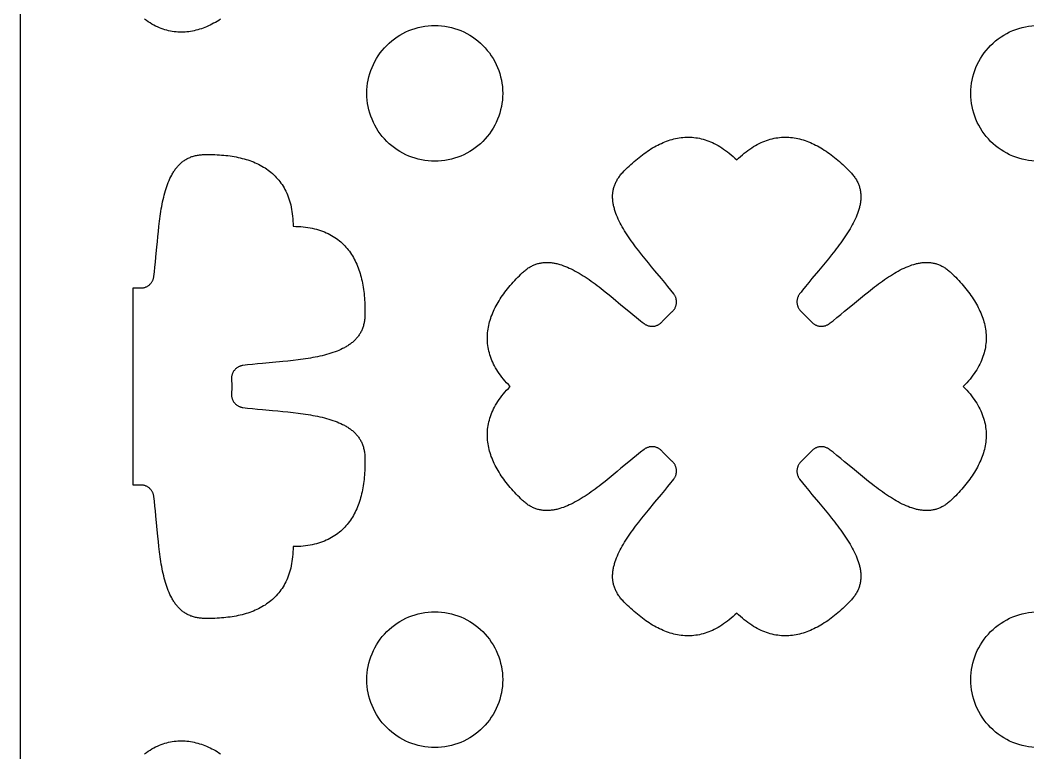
# Model space of a CAD drawing. Extents: x -1268 to 1319, y -900 to 956.
# Drawn here: x -629.1 to -183.9, y 104.9 to 428.7 of the extents above; entities that cross this region are included whole.
import ezdxf

# ---------------------------------------------------------------- set-up
doc = ezdxf.new("R2010")
doc.units = 0
doc.layers.add('LAYER_1', color=7, linetype='CONTINUOUS')

msp = doc.modelspace()

# ---------------------------------------------------------------- linework, layer by layer
at = {"layer": 'LAYER_1'}
for points in [[(-629.08, -900), (270.92, -900), (270.92, 900), (-629.08, 900)], [(-312.48, 366.91), (-311.65, 367.71), (-310.83, 368.47), (-310, 369.19), (-309.18, 369.89), (-308.35, 370.54), (-307.52, 371.16), (-306.7, 371.75), (-305.87, 372.31), (-305.05, 372.83), (-304.22, 373.32), (-303.4, 373.77), (-302.57, 374.2), (-301.75, 374.59), (-300.92, 374.95), (-300.1, 375.29), (-299.28, 375.59), (-298.46, 375.86), (-297.64, 376.1), (-296.82, 376.31), (-296, 376.49), (-295.18, 376.64), (-294.36, 376.77), (-293.55, 376.87), (-292.74, 376.94), (-291.92, 376.98), (-291.11, 376.99), (-290.3, 376.98), (-289.49, 376.95), (-288.69, 376.88), (-287.88, 376.8), (-287.08, 376.68), (-286.28, 376.55), (-285.48, 376.38), (-284.69, 376.2), (-283.89, 375.99), (-283.1, 375.76), (-282.31, 375.5), (-281.52, 375.23), (-280.74, 374.93), (-279.95, 374.61), (-279.17, 374.27), (-278.4, 373.9), (-277.62, 373.52), (-276.85, 373.12), (-276.08, 372.69), (-275.31, 372.25), (-274.55, 371.79), (-273.79, 371.31), (-273.03, 370.81), (-272.28, 370.29), (-271.53, 369.76), (-270.78, 369.21), (-270.04, 368.64), (-269.3, 368.06), (-268.56, 367.46), (-267.83, 366.84), (-267.1, 366.21), (-266.38, 365.56), (-265.65, 364.9), (-264.94, 364.23), (-264.22, 363.54), (-263.51, 362.83), (-262.81, 362.12), (-262.11, 361.39), (-261.78, 361.04), (-261.47, 360.68), (-261.17, 360.33), (-260.88, 359.97), (-260.6, 359.6), (-260.34, 359.24), (-260.1, 358.88), (-259.86, 358.51), (-259.64, 358.14), (-259.43, 357.77), (-259.23, 357.4), (-259.04, 357.02), (-258.87, 356.64), (-258.71, 356.26), (-258.56, 355.88), (-258.42, 355.5), (-258.3, 355.12), (-258.18, 354.73), (-258.08, 354.34), (-257.99, 353.95), (-257.91, 353.56), (-257.84, 353.17), (-257.78, 352.78), (-257.73, 352.38), (-257.69, 351.98), (-257.66, 351.59), (-257.64, 351.19), (-257.64, 350.78), (-257.64, 350.38), (-257.65, 349.98), (-257.67, 349.57), (-257.71, 349.16), (-257.75, 348.75), (-257.8, 348.34), (-257.86, 347.93), (-257.92, 347.52), (-258, 347.11), (-258.09, 346.69), (-258.18, 346.28), (-258.29, 345.86), (-258.4, 345.44), (-258.52, 345.02), (-258.78, 344.18), (-259.08, 343.33), (-259.4, 342.48), (-259.75, 341.63), (-260.14, 340.77), (-260.55, 339.91), (-260.98, 339.05), (-261.44, 338.18), (-261.92, 337.31), (-262.43, 336.44), (-262.96, 335.57), (-263.5, 334.69), (-264.07, 333.81), (-264.65, 332.93), (-265.26, 332.05), (-265.87, 331.17), (-266.51, 330.29), (-267.16, 329.4), (-267.82, 328.52), (-268.49, 327.64), (-269.17, 326.75), (-270.56, 324.98), (-271.98, 323.22), (-273.43, 321.46), (-276.34, 317.95), (-279.24, 314.48), (-280.66, 312.76), (-282.04, 311.05), (-283.39, 309.36), (-284.05, 308.52), (-284.69, 307.69), (-284.86, 307.46), (-285.01, 307.22), (-285.16, 306.97), (-285.29, 306.73), (-285.4, 306.47), (-285.51, 306.22), (-285.6, 305.96), (-285.67, 305.69), (-285.74, 305.43), (-285.79, 305.16), (-285.83, 304.89), (-285.86, 304.62), (-285.87, 304.35), (-285.87, 304.08), (-285.86, 303.81), (-285.84, 303.54), (-285.8, 303.28), (-285.75, 303.01), (-285.69, 302.75), (-285.62, 302.49), (-285.53, 302.23), (-285.44, 301.98), (-285.33, 301.73), (-285.21, 301.48), (-285.07, 301.25), (-284.93, 301.01), (-284.77, 300.78), (-284.6, 300.56), (-284.42, 300.35), (-284.23, 300.14), (-284.03, 299.94), (-283.81, 299.75), (-279.53, 295.47), (-279.34, 295.25), (-279.14, 295.05), (-278.93, 294.85), (-278.72, 294.67), (-278.49, 294.5), (-278.27, 294.35), (-278.03, 294.2), (-277.79, 294.07), (-277.55, 293.95), (-277.3, 293.84), (-277.04, 293.74), (-276.79, 293.66), (-276.53, 293.58), (-276.26, 293.52), (-276, 293.48), (-275.73, 293.44), (-275.46, 293.42), (-275.19, 293.41), (-274.92, 293.41), (-274.65, 293.42), (-274.38, 293.45), (-274.12, 293.49), (-273.85, 293.54), (-273.58, 293.6), (-273.32, 293.68), (-273.06, 293.77), (-272.8, 293.87), (-272.55, 293.99), (-272.3, 294.12), (-272.06, 294.26), (-271.82, 294.42), (-271.59, 294.59), (-269.91, 295.89), (-268.22, 297.23), (-266.52, 298.62), (-264.8, 300.04), (-261.33, 302.93), (-259.58, 304.39), (-257.82, 305.85), (-256.06, 307.29), (-254.29, 308.71), (-252.52, 310.11), (-251.64, 310.79), (-250.76, 311.46), (-249.87, 312.12), (-248.99, 312.77), (-248.11, 313.4), (-247.22, 314.02), (-246.34, 314.62), (-245.46, 315.21), (-244.59, 315.77), (-243.71, 316.32), (-242.84, 316.85), (-241.97, 317.35), (-241.1, 317.84), (-240.23, 318.3), (-239.37, 318.73), (-238.51, 319.14), (-237.65, 319.52), (-236.79, 319.88), (-235.94, 320.2), (-235.1, 320.5), (-234.26, 320.76), (-233.84, 320.88), (-233.42, 320.99), (-233, 321.09), (-232.58, 321.19), (-232.17, 321.28), (-231.76, 321.35), (-231.34, 321.42), (-230.93, 321.48), (-230.52, 321.53), (-230.11, 321.57), (-229.71, 321.6), (-229.3, 321.63), (-228.9, 321.64), (-228.49, 321.64), (-228.09, 321.63), (-227.69, 321.61), (-227.29, 321.59), (-226.9, 321.55), (-226.5, 321.5), (-226.11, 321.44), (-225.71, 321.37), (-225.32, 321.29), (-224.93, 321.2), (-224.55, 321.09), (-224.16, 320.98), (-223.78, 320.85), (-223.39, 320.72), (-223.01, 320.57), (-222.63, 320.41), (-222.26, 320.23), (-221.88, 320.05), (-221.51, 319.85), (-221.14, 319.64), (-220.77, 319.42), (-220.4, 319.18), (-220.04, 318.93), (-219.67, 318.67), (-219.31, 318.4), (-218.95, 318.11), (-218.59, 317.81), (-218.24, 317.5), (-217.89, 317.17), (-217.16, 316.47), (-216.44, 315.76), (-215.74, 315.05), (-215.05, 314.34), (-214.38, 313.62), (-213.72, 312.9), (-213.07, 312.18), (-212.44, 311.45), (-211.82, 310.71), (-211.22, 309.98), (-210.64, 309.24), (-210.07, 308.49), (-209.52, 307.75), (-208.98, 307), (-208.47, 306.24), (-207.97, 305.49), (-207.49, 304.73), (-207.03, 303.96), (-206.58, 303.2), (-206.16, 302.43), (-205.76, 301.65), (-205.37, 300.88), (-205.01, 300.1), (-204.67, 299.32), (-204.35, 298.54), (-204.05, 297.75), (-203.77, 296.97), (-203.52, 296.18), (-203.29, 295.38), (-203.08, 294.59), (-202.89, 293.79), (-202.73, 293), (-202.59, 292.19), (-202.48, 291.39), (-202.39, 290.59), (-202.33, 289.78), (-202.29, 288.97), (-202.28, 288.16), (-202.3, 287.35), (-202.34, 286.54), (-202.41, 285.73), (-202.51, 284.91), (-202.63, 284.1), (-202.79, 283.28), (-202.97, 282.46), (-203.18, 281.64), (-203.42, 280.82), (-203.69, 280), (-203.99, 279.18), (-204.32, 278.35), (-204.68, 277.53), (-205.08, 276.71), (-205.5, 275.88), (-205.96, 275.06), (-206.45, 274.23), (-206.97, 273.41), (-207.52, 272.58), (-208.11, 271.75), (-208.74, 270.93), (-209.39, 270.1), (-210.08, 269.28), (-210.81, 268.45), (-211.57, 267.62), (-212.37, 266.8), (-211.57, 265.97), (-210.81, 265.15), (-210.08, 264.32), (-209.39, 263.49), (-208.74, 262.67), (-208.11, 261.84), (-207.52, 261.02), (-206.97, 260.19), (-206.45, 259.36), (-205.96, 258.54), (-205.5, 257.71), (-205.08, 256.89), (-204.68, 256.07), (-204.32, 255.24), (-203.99, 254.42), (-203.69, 253.6), (-203.42, 252.78), (-203.18, 251.95), (-202.97, 251.14), (-202.79, 250.32), (-202.63, 249.5), (-202.51, 248.68), (-202.41, 247.87), (-202.34, 247.05), (-202.3, 246.24), (-202.28, 245.43), (-202.29, 244.62), (-202.33, 243.81), (-202.39, 243.01), (-202.48, 242.2), (-202.59, 241.4), (-202.73, 240.6), (-202.89, 239.8), (-203.08, 239.01), (-203.29, 238.21), (-203.52, 237.42), (-203.77, 236.63), (-204.05, 235.84), (-204.35, 235.06), (-204.67, 234.27), (-205.01, 233.49), (-205.37, 232.72), (-205.76, 231.94), (-206.16, 231.17), (-206.58, 230.4), (-207.03, 229.63), (-207.49, 228.87), (-207.97, 228.11), (-208.47, 227.35), (-208.98, 226.6), (-209.52, 225.85), (-210.07, 225.1), (-210.64, 224.36), (-211.22, 223.62), (-211.82, 222.88), (-212.44, 222.15), (-213.07, 221.42), (-213.72, 220.7), (-214.38, 219.97), (-215.05, 219.26), (-215.74, 218.54), (-216.44, 217.83), (-217.16, 217.13), (-217.89, 216.43), (-218.24, 216.1), (-218.59, 215.79), (-218.95, 215.49), (-219.31, 215.2), (-219.67, 214.92), (-220.04, 214.66), (-220.4, 214.41), (-220.77, 214.18), (-221.14, 213.96), (-221.51, 213.75), (-221.88, 213.55), (-222.26, 213.36), (-222.63, 213.19), (-223.01, 213.03), (-223.39, 212.88), (-223.78, 212.74), (-224.16, 212.62), (-224.55, 212.5), (-224.93, 212.4), (-225.32, 212.31), (-225.71, 212.23), (-226.11, 212.16), (-226.5, 212.1), (-226.9, 212.05), (-227.29, 212.01), (-227.69, 211.98), (-228.09, 211.96), (-228.49, 211.96), (-228.9, 211.96), (-229.3, 211.97), (-229.71, 211.99), (-230.11, 212.02), (-230.52, 212.07), (-230.93, 212.12), (-231.34, 212.18), (-231.76, 212.24), (-232.17, 212.32), (-232.58, 212.41), (-233, 212.5), (-233.42, 212.6), (-233.84, 212.72), (-234.26, 212.84), (-235.1, 213.1), (-235.94, 213.39), (-236.79, 213.72), (-237.65, 214.07), (-238.51, 214.46), (-239.37, 214.86), (-240.23, 215.3), (-241.1, 215.76), (-241.97, 216.24), (-242.84, 216.75), (-243.71, 217.27), (-244.59, 217.82), (-245.46, 218.39), (-246.34, 218.97), (-247.22, 219.58), (-248.11, 220.19), (-248.99, 220.83), (-249.87, 221.47), (-250.76, 222.13), (-251.64, 222.81), (-252.52, 223.49), (-254.29, 224.88), (-256.06, 226.3), (-257.82, 227.75), (-261.33, 230.66), (-264.8, 233.56), (-266.52, 234.97), (-268.22, 236.36), (-269.91, 237.71), (-270.75, 238.37), (-271.59, 239.01), (-271.82, 239.18), (-272.06, 239.33), (-272.3, 239.48), (-272.55, 239.61), (-272.8, 239.72), (-273.06, 239.82), (-273.32, 239.91), (-273.58, 239.99), (-273.85, 240.06), (-274.12, 240.11), (-274.38, 240.15), (-274.65, 240.17), (-274.92, 240.19), (-275.19, 240.19), (-275.46, 240.18), (-275.73, 240.16), (-276, 240.12), (-276.26, 240.07), (-276.53, 240.01), (-276.79, 239.94), (-277.04, 239.85), (-277.3, 239.76), (-277.55, 239.65), (-277.79, 239.53), (-278.03, 239.39), (-278.27, 239.25), (-278.49, 239.09), (-278.72, 238.92), (-278.93, 238.74), (-279.14, 238.55), (-279.34, 238.35), (-279.53, 238.13), (-283.81, 233.85), (-284.03, 233.66), (-284.23, 233.46), (-284.42, 233.25), (-284.6, 233.03), (-284.77, 232.81), (-284.93, 232.58), (-285.07, 232.35), (-285.21, 232.11), (-285.33, 231.87), (-285.44, 231.62), (-285.53, 231.36), (-285.62, 231.11), (-285.69, 230.85), (-285.75, 230.58), (-285.8, 230.32), (-285.84, 230.05), (-285.86, 229.78), (-285.87, 229.51), (-285.87, 229.24), (-285.86, 228.97), (-285.83, 228.7), (-285.79, 228.44), (-285.74, 228.17), (-285.67, 227.9), (-285.6, 227.64), (-285.51, 227.38), (-285.4, 227.12), (-285.29, 226.87), (-285.16, 226.62), (-285.01, 226.38), (-284.86, 226.14), (-284.69, 225.91), (-283.39, 224.23), (-282.04, 222.54), (-280.66, 220.84), (-279.24, 219.12), (-276.34, 215.65), (-274.88, 213.9), (-273.43, 212.14), (-271.98, 210.38), (-270.56, 208.61), (-269.17, 206.84), (-268.49, 205.96), (-267.82, 205.08), (-267.16, 204.19), (-266.51, 203.31), (-265.87, 202.43), (-265.26, 201.54), (-264.65, 200.66), (-264.07, 199.78), (-263.5, 198.91), (-262.96, 198.03), (-262.43, 197.16), (-261.92, 196.29), (-261.44, 195.42), (-260.98, 194.55), (-260.55, 193.69), (-260.14, 192.83), (-259.75, 191.97), (-259.4, 191.11), (-259.08, 190.26), (-258.78, 189.42), (-258.52, 188.58), (-258.4, 188.16), (-258.29, 187.74), (-258.18, 187.32), (-258.09, 186.9), (-258, 186.49), (-257.92, 186.08), (-257.86, 185.66), (-257.8, 185.25), (-257.75, 184.84), (-257.71, 184.43), (-257.67, 184.03), (-257.65, 183.62), (-257.64, 183.22), (-257.64, 182.81), (-257.64, 182.41), (-257.66, 182.01), (-257.69, 181.61), (-257.73, 181.21), (-257.78, 180.82), (-257.84, 180.42), (-257.91, 180.03), (-257.99, 179.64), (-258.08, 179.25), (-258.18, 178.86), (-258.3, 178.48), (-258.42, 178.09), (-258.56, 177.71), (-258.71, 177.33), (-258.87, 176.95), (-259.04, 176.58), (-259.23, 176.2), (-259.43, 175.83), (-259.64, 175.46), (-259.86, 175.09), (-260.1, 174.72), (-260.34, 174.35), (-260.6, 173.99), (-260.88, 173.63), (-261.17, 173.27), (-261.47, 172.91), (-261.78, 172.56), (-262.11, 172.21), (-262.81, 171.48), (-263.51, 170.76), (-264.22, 170.06), (-264.94, 169.37), (-265.65, 168.7), (-266.38, 168.03), (-267.1, 167.39), (-267.83, 166.76), (-268.56, 166.14), (-269.3, 165.54), (-270.04, 164.96), (-270.78, 164.39), (-271.53, 163.84), (-272.28, 163.3), (-273.03, 162.79), (-273.79, 162.29), (-274.55, 161.81), (-275.31, 161.35), (-276.08, 160.9), (-276.85, 160.48), (-277.62, 160.08), (-278.4, 159.69), (-279.17, 159.33), (-279.95, 158.99), (-280.74, 158.67), (-281.52, 158.37), (-282.31, 158.09), (-283.1, 157.84), (-283.89, 157.61), (-284.69, 157.4), (-285.48, 157.21), (-286.28, 157.05), (-287.08, 156.91), (-287.88, 156.8), (-288.69, 156.71), (-289.49, 156.65), (-290.3, 156.61), (-291.11, 156.6), (-291.92, 156.62), (-292.74, 156.66), (-293.55, 156.73), (-294.36, 156.83), (-295.18, 156.95), (-296, 157.11), (-296.82, 157.29), (-297.64, 157.5), (-298.46, 157.74), (-299.28, 158.01), (-300.1, 158.31), (-300.92, 158.64), (-301.75, 159), (-302.57, 159.4), (-303.4, 159.82), (-304.22, 160.28), (-305.05, 160.77), (-305.87, 161.29), (-306.7, 161.84), (-307.52, 162.43), (-308.35, 163.05), (-309.18, 163.71), (-310, 164.4), (-310.83, 165.13), (-311.65, 165.89), (-312.48, 166.69), (-313.3, 165.89), (-314.13, 165.13), (-314.96, 164.4), (-315.78, 163.71), (-316.61, 163.05), (-317.43, 162.43), (-318.26, 161.84), (-319.09, 161.29), (-319.91, 160.77), (-320.74, 160.28), (-321.56, 159.82), (-322.39, 159.4), (-323.21, 159), (-324.03, 158.64), (-324.86, 158.31), (-325.68, 158.01), (-326.5, 157.74), (-327.32, 157.5), (-328.14, 157.29), (-328.96, 157.11), (-329.78, 156.95), (-330.59, 156.83), (-331.41, 156.73), (-332.22, 156.66), (-333.03, 156.62), (-333.85, 156.6), (-334.65, 156.61), (-335.46, 156.65), (-336.27, 156.71), (-337.07, 156.8), (-337.88, 156.91), (-338.68, 157.05), (-339.47, 157.21), (-340.27, 157.4), (-341.07, 157.61), (-341.86, 157.84), (-342.65, 158.09), (-343.44, 158.37), (-344.22, 158.67), (-345, 158.99), (-345.78, 159.33), (-346.56, 159.69), (-347.34, 160.08), (-348.11, 160.48), (-348.88, 160.9), (-349.64, 161.35), (-350.41, 161.81), (-351.17, 162.29), (-351.92, 162.79), (-352.68, 163.3), (-353.43, 163.84), (-354.17, 164.39), (-354.92, 164.96), (-355.66, 165.54), (-356.39, 166.14), (-357.13, 166.76), (-357.86, 167.39), (-358.58, 168.03), (-359.3, 168.7), (-360.02, 169.37), (-360.73, 170.06), (-361.44, 170.76), (-362.15, 171.48), (-362.85, 172.21), (-363.18, 172.56), (-363.49, 172.91), (-363.79, 173.27), (-364.08, 173.63), (-364.35, 173.99), (-364.61, 174.35), (-364.86, 174.72), (-365.1, 175.09), (-365.32, 175.46), (-365.53, 175.83), (-365.73, 176.2), (-365.91, 176.58), (-366.09, 176.95), (-366.25, 177.33), (-366.4, 177.71), (-366.53, 178.09), (-366.66, 178.48), (-366.78, 178.86), (-366.88, 179.25), (-366.97, 179.64), (-367.05, 180.03), (-367.12, 180.42), (-367.18, 180.82), (-367.23, 181.21), (-367.27, 181.61), (-367.3, 182.01), (-367.31, 182.41), (-367.32, 182.81), (-367.32, 183.22), (-367.31, 183.62), (-367.28, 184.03), (-367.25, 184.43), (-367.21, 184.84), (-367.16, 185.25), (-367.1, 185.66), (-367.03, 186.08), (-366.96, 186.49), (-366.87, 186.9), (-366.78, 187.32), (-366.67, 187.74), (-366.56, 188.16), (-366.44, 188.58), (-366.18, 189.42), (-365.88, 190.26), (-365.56, 191.11), (-365.2, 191.97), (-364.82, 192.83), (-364.41, 193.69), (-363.98, 194.55), (-363.52, 195.42), (-363.04, 196.29), (-362.53, 197.16), (-362, 198.03), (-361.46, 198.91), (-360.89, 199.78), (-360.3, 200.66), (-359.7, 201.54), (-359.08, 202.43), (-358.45, 203.31), (-357.8, 204.19), (-357.14, 205.08), (-356.47, 205.96), (-355.79, 206.84), (-354.4, 208.61), (-352.97, 210.38), (-351.53, 212.14), (-348.62, 215.65), (-345.72, 219.12), (-344.3, 220.84), (-342.91, 222.54), (-341.57, 224.23), (-340.91, 225.07), (-340.27, 225.91), (-340.1, 226.14), (-339.94, 226.38), (-339.8, 226.62), (-339.67, 226.87), (-339.56, 227.12), (-339.45, 227.38), (-339.36, 227.64), (-339.28, 227.9), (-339.22, 228.17), (-339.17, 228.44), (-339.13, 228.7), (-339.1, 228.97), (-339.09, 229.24), (-339.09, 229.51), (-339.1, 229.78), (-339.12, 230.05), (-339.16, 230.32), (-339.2, 230.58), (-339.27, 230.85), (-339.34, 231.11), (-339.42, 231.36), (-339.52, 231.62), (-339.63, 231.87), (-339.75, 232.11), (-339.88, 232.35), (-340.03, 232.58), (-340.19, 232.81), (-340.35, 233.03), (-340.53, 233.25), (-340.73, 233.46), (-340.93, 233.66), (-341.15, 233.85), (-345.43, 238.13), (-345.62, 238.35), (-345.82, 238.55), (-346.03, 238.74), (-346.24, 238.92), (-346.46, 239.09), (-346.69, 239.25), (-346.93, 239.39), (-347.17, 239.53), (-347.41, 239.65), (-347.66, 239.76), (-347.91, 239.85), (-348.17, 239.94), (-348.43, 240.01), (-348.69, 240.07), (-348.96, 240.12), (-349.23, 240.16), (-349.49, 240.18), (-349.76, 240.19), (-350.03, 240.19), (-350.3, 240.17), (-350.57, 240.15), (-350.84, 240.11), (-351.11, 240.06), (-351.37, 239.99), (-351.64, 239.91), (-351.9, 239.82), (-352.15, 239.72), (-352.41, 239.61), (-352.65, 239.48), (-352.9, 239.33), (-353.14, 239.18), (-353.37, 239.01), (-355.04, 237.71), (-356.73, 236.36), (-358.44, 234.97), (-360.16, 233.56), (-363.63, 230.66), (-365.38, 229.2), (-367.14, 227.75), (-368.9, 226.3), (-370.66, 224.88), (-372.43, 223.49), (-373.32, 222.81), (-374.2, 222.13), (-375.09, 221.47), (-375.97, 220.83), (-376.85, 220.19), (-377.73, 219.58), (-378.61, 218.97), (-379.49, 218.39), (-380.37, 217.82), (-381.25, 217.27), (-382.12, 216.75), (-382.99, 216.24), (-383.86, 215.76), (-384.73, 215.3), (-385.59, 214.86), (-386.45, 214.46), (-387.31, 214.07), (-388.16, 213.72), (-389.01, 213.39), (-389.86, 213.1), (-390.7, 212.84), (-391.12, 212.72), (-391.54, 212.6), (-391.96, 212.5), (-392.37, 212.41), (-392.79, 212.32), (-393.2, 212.24), (-393.61, 212.18), (-394.03, 212.12), (-394.44, 212.07), (-394.84, 212.02), (-395.25, 211.99), (-395.66, 211.97), (-396.06, 211.96), (-396.46, 211.96), (-396.87, 211.96), (-397.27, 211.98), (-397.67, 212.01), (-398.06, 212.05), (-398.46, 212.1), (-398.85, 212.16), (-399.24, 212.23), (-399.64, 212.31), (-400.02, 212.4), (-400.41, 212.5), (-400.8, 212.62), (-401.18, 212.74), (-401.56, 212.88), (-401.95, 213.03), (-402.32, 213.19), (-402.7, 213.36), (-403.08, 213.55), (-403.45, 213.75), (-403.82, 213.96), (-404.19, 214.18), (-404.56, 214.41), (-404.92, 214.66), (-405.29, 214.92), (-405.65, 215.2), (-406.01, 215.49), (-406.36, 215.79), (-406.72, 216.1), (-407.07, 216.43), (-407.8, 217.13), (-408.51, 217.83), (-409.22, 218.54), (-409.91, 219.26), (-410.58, 219.97), (-411.24, 220.7), (-411.89, 221.42), (-412.52, 222.15), (-413.14, 222.88), (-413.74, 223.62), (-414.32, 224.36), (-414.89, 225.1), (-415.44, 225.85), (-415.97, 226.6), (-416.49, 227.35), (-416.99, 228.11), (-417.47, 228.87), (-417.93, 229.63), (-418.37, 230.4), (-418.8, 231.17), (-419.2, 231.94), (-419.58, 232.72), (-419.95, 233.49), (-420.29, 234.27), (-420.61, 235.06), (-420.91, 235.84), (-421.18, 236.63), (-421.44, 237.42), (-421.67, 238.21), (-421.88, 239.01), (-422.07, 239.8), (-422.23, 240.6), (-422.36, 241.4), (-422.48, 242.2), (-422.56, 243.01), (-422.63, 243.81), (-422.66, 244.62), (-422.67, 245.43), (-422.66, 246.24), (-422.62, 247.05), (-422.55, 247.87), (-422.45, 248.68), (-422.32, 249.5), (-422.17, 250.32), (-421.99, 251.14), (-421.78, 251.95), (-421.54, 252.78), (-421.27, 253.6), (-420.97, 254.42), (-420.64, 255.24), (-420.27, 256.07), (-419.88, 256.89), (-419.46, 257.71), (-419, 258.54), (-418.51, 259.36), (-417.99, 260.19), (-417.43, 261.02), (-416.84, 261.84), (-416.22, 262.67), (-415.57, 263.49), (-414.88, 264.32), (-414.15, 265.15), (-413.39, 265.97), (-412.59, 266.8), (-413.39, 267.62), (-414.15, 268.45), (-414.88, 269.28), (-415.57, 270.1), (-416.22, 270.93), (-416.84, 271.75), (-417.43, 272.58), (-417.99, 273.41), (-418.51, 274.23), (-419, 275.06), (-419.46, 275.88), (-419.88, 276.71), (-420.27, 277.53), (-420.64, 278.35), (-420.97, 279.18), (-421.27, 280), (-421.54, 280.82), (-421.78, 281.64), (-421.99, 282.46), (-422.17, 283.28), (-422.32, 284.1), (-422.45, 284.91), (-422.55, 285.73), (-422.62, 286.54), (-422.66, 287.35), (-422.67, 288.16), (-422.66, 288.97), (-422.63, 289.78), (-422.56, 290.59), (-422.48, 291.39), (-422.36, 292.19), (-422.23, 293), (-422.07, 293.79), (-421.88, 294.59), (-421.67, 295.38), (-421.44, 296.18), (-421.18, 296.97), (-420.91, 297.75), (-420.61, 298.54), (-420.29, 299.32), (-419.95, 300.1), (-419.58, 300.88), (-419.2, 301.65), (-418.8, 302.43), (-418.37, 303.2), (-417.93, 303.96), (-417.47, 304.73), (-416.99, 305.49), (-416.49, 306.24), (-415.97, 307), (-415.44, 307.75), (-414.89, 308.49), (-414.32, 309.24), (-413.74, 309.98), (-413.14, 310.71), (-412.52, 311.45), (-411.89, 312.18), (-411.24, 312.9), (-410.58, 313.62), (-409.91, 314.34), (-409.22, 315.05), (-408.51, 315.76), (-407.8, 316.47), (-407.07, 317.17), (-406.72, 317.5), (-406.36, 317.81), (-406.01, 318.11), (-405.65, 318.4), (-405.29, 318.67), (-404.92, 318.93), (-404.56, 319.18), (-404.19, 319.42), (-403.82, 319.64), (-403.45, 319.85), (-403.08, 320.05), (-402.7, 320.23), (-402.32, 320.41), (-401.95, 320.57), (-401.56, 320.72), (-401.18, 320.85), (-400.8, 320.98), (-400.41, 321.09), (-400.02, 321.2), (-399.64, 321.29), (-399.24, 321.37), (-398.85, 321.44), (-398.46, 321.5), (-398.06, 321.55), (-397.67, 321.59), (-397.27, 321.61), (-396.87, 321.63), (-396.46, 321.64), (-396.06, 321.64), (-395.66, 321.63), (-395.25, 321.6), (-394.84, 321.57), (-394.44, 321.53), (-394.03, 321.48), (-393.61, 321.42), (-393.2, 321.35), (-392.79, 321.28), (-392.37, 321.19), (-391.96, 321.09), (-391.54, 320.99), (-391.12, 320.88), (-390.7, 320.76), (-389.86, 320.5), (-389.01, 320.2), (-388.16, 319.88), (-387.31, 319.52), (-386.45, 319.14), (-385.59, 318.73), (-384.73, 318.3), (-383.86, 317.84), (-382.99, 317.35), (-382.12, 316.85), (-381.25, 316.32), (-380.37, 315.77), (-379.49, 315.21), (-378.61, 314.62), (-377.73, 314.02), (-376.85, 313.4), (-375.97, 312.77), (-375.09, 312.12), (-374.2, 311.46), (-373.32, 310.79), (-372.43, 310.11), (-370.66, 308.71), (-368.9, 307.29), (-367.14, 305.85), (-363.63, 302.93), (-360.16, 300.04), (-358.44, 298.62), (-356.73, 297.23), (-355.04, 295.89), (-354.21, 295.23), (-353.37, 294.59), (-353.14, 294.42), (-352.9, 294.26), (-352.65, 294.12), (-352.41, 293.99), (-352.15, 293.87), (-351.9, 293.77), (-351.64, 293.68), (-351.37, 293.6), (-351.11, 293.54), (-350.84, 293.49), (-350.57, 293.45), (-350.3, 293.42), (-350.03, 293.41), (-349.76, 293.41), (-349.49, 293.42), (-349.23, 293.44), (-348.96, 293.48), (-348.69, 293.52), (-348.43, 293.58), (-348.17, 293.66), (-347.91, 293.74), (-347.66, 293.84), (-347.41, 293.95), (-347.17, 294.07), (-346.93, 294.2), (-346.69, 294.35), (-346.46, 294.5), (-346.24, 294.67), (-346.03, 294.85), (-345.82, 295.05), (-345.62, 295.25), (-345.43, 295.47), (-345.27, 295.66), (-344.02, 297.02), (-342.7, 298.33), (-341.34, 299.59), (-341.15, 299.75), (-340.93, 299.94), (-340.73, 300.14), (-340.53, 300.35), (-340.35, 300.56), (-340.19, 300.78), (-340.03, 301.01), (-339.88, 301.25), (-339.75, 301.48), (-339.63, 301.73), (-339.52, 301.98), (-339.42, 302.23), (-339.34, 302.49), (-339.27, 302.75), (-339.2, 303.01), (-339.16, 303.28), (-339.12, 303.54), (-339.1, 303.81), (-339.09, 304.08), (-339.09, 304.35), (-339.1, 304.62), (-339.13, 304.89), (-339.17, 305.16), (-339.22, 305.43), (-339.28, 305.69), (-339.36, 305.96), (-339.45, 306.22), (-339.56, 306.47), (-339.67, 306.73), (-339.8, 306.97), (-339.94, 307.22), (-340.1, 307.46), (-340.27, 307.69), (-341.57, 309.36), (-342.91, 311.05), (-344.3, 312.76), (-345.72, 314.48), (-348.62, 317.95), (-350.07, 319.7), (-351.53, 321.46), (-352.97, 323.22), (-354.4, 324.98), (-355.79, 326.75), (-356.47, 327.64), (-357.14, 328.52), (-357.8, 329.4), (-358.45, 330.29), (-359.08, 331.17), (-359.7, 332.05), (-360.3, 332.93), (-360.89, 333.81), (-361.46, 334.69), (-362, 335.57), (-362.53, 336.44), (-363.04, 337.31), (-363.52, 338.18), (-363.98, 339.05), (-364.41, 339.91), (-364.82, 340.77), (-365.2, 341.63), (-365.56, 342.48), (-365.88, 343.33), (-366.18, 344.18), (-366.44, 345.02), (-366.56, 345.44), (-366.67, 345.86), (-366.78, 346.28), (-366.87, 346.69), (-366.96, 347.11), (-367.03, 347.52), (-367.1, 347.93), (-367.16, 348.34), (-367.21, 348.75), (-367.25, 349.16), (-367.28, 349.57), (-367.31, 349.98), (-367.32, 350.38), (-367.32, 350.78), (-367.31, 351.19), (-367.3, 351.59), (-367.27, 351.98), (-367.23, 352.38), (-367.18, 352.78), (-367.12, 353.17), (-367.05, 353.56), (-366.97, 353.95), (-366.88, 354.34), (-366.78, 354.73), (-366.66, 355.12), (-366.53, 355.5), (-366.4, 355.88), (-366.25, 356.26), (-366.09, 356.64), (-365.91, 357.02), (-365.73, 357.4), (-365.53, 357.77), (-365.32, 358.14), (-365.1, 358.51), (-364.86, 358.88), (-364.61, 359.24), (-364.35, 359.6), (-364.08, 359.97), (-363.79, 360.33), (-363.49, 360.68), (-363.18, 361.04), (-362.85, 361.39), (-362.15, 362.12), (-361.44, 362.83), (-360.73, 363.54), (-360.02, 364.23), (-359.3, 364.9), (-358.58, 365.56), (-357.86, 366.21), (-357.13, 366.84), (-356.39, 367.46), (-355.66, 368.06), (-354.92, 368.64), (-354.17, 369.21), (-353.43, 369.76), (-352.68, 370.29), (-351.92, 370.81), (-351.17, 371.31), (-350.41, 371.79), (-349.64, 372.25), (-348.88, 372.69), (-348.11, 373.12), (-347.34, 373.52), (-346.56, 373.9), (-345.78, 374.27), (-345, 374.61), (-344.22, 374.93), (-343.44, 375.23), (-342.65, 375.5), (-341.86, 375.76), (-341.07, 375.99), (-340.27, 376.2), (-339.47, 376.38), (-338.68, 376.55), (-337.88, 376.68), (-337.07, 376.8), (-336.27, 376.88), (-335.46, 376.95), (-334.65, 376.98), (-333.85, 376.99), (-333.03, 376.98), (-332.22, 376.94), (-331.41, 376.87), (-330.59, 376.77), (-329.78, 376.64), (-328.96, 376.49), (-328.14, 376.31), (-327.32, 376.1), (-326.5, 375.86), (-325.68, 375.59), (-324.86, 375.29), (-324.03, 374.95), (-323.21, 374.59), (-322.39, 374.2), (-321.56, 373.77), (-320.74, 373.32), (-319.91, 372.83), (-319.09, 372.31), (-318.26, 371.75), (-317.43, 371.16), (-316.61, 370.54), (-315.78, 369.89), (-314.96, 369.19), (-314.13, 368.47), (-313.3, 367.71)], [(-548.01, 369.3), (-547, 369.32), (-545.99, 369.33), (-544.99, 369.32), (-544, 369.31), (-543.02, 369.28), (-542.04, 369.23), (-541.07, 369.18), (-540.11, 369.11), (-539.15, 369.03), (-538.21, 368.93), (-537.27, 368.82), (-536.34, 368.7), (-535.43, 368.56), (-534.52, 368.4), (-533.62, 368.24), (-532.73, 368.05), (-531.86, 367.86), (-530.99, 367.64), (-530.13, 367.41), (-529.29, 367.17), (-528.46, 366.91), (-527.64, 366.63), (-526.84, 366.34), (-526.04, 366.03), (-525.26, 365.7), (-524.5, 365.36), (-523.74, 365), (-523, 364.62), (-522.28, 364.22), (-521.57, 363.81), (-520.88, 363.38), (-520.2, 362.93), (-519.53, 362.46), (-518.89, 361.97), (-518.26, 361.46), (-517.64, 360.94), (-517.04, 360.39), (-516.47, 359.83), (-515.9, 359.24), (-515.36, 358.64), (-514.83, 358.01), (-514.32, 357.37), (-513.84, 356.7), (-513.37, 356.02), (-512.92, 355.31), (-512.49, 354.58), (-512.08, 353.83), (-511.69, 353.06), (-511.32, 352.26), (-510.97, 351.45), (-510.64, 350.61), (-510.34, 349.75), (-510.06, 348.87), (-509.8, 347.96), (-509.56, 347.03), (-509.34, 346.08), (-509.15, 345.1), (-508.98, 344.1), (-508.84, 343.08), (-508.72, 342.03), (-508.62, 340.95), (-508.55, 339.86), (-508.51, 338.74), (-508.49, 337.59), (-507.34, 337.57), (-506.22, 337.52), (-505.12, 337.45), (-504.05, 337.36), (-503, 337.24), (-501.97, 337.09), (-500.97, 336.92), (-500, 336.73), (-499.05, 336.52), (-498.12, 336.28), (-497.21, 336.02), (-496.33, 335.74), (-495.47, 335.43), (-494.63, 335.1), (-493.81, 334.76), (-493.02, 334.39), (-492.25, 334), (-491.5, 333.59), (-490.77, 333.16), (-490.06, 332.71), (-489.37, 332.24), (-488.71, 331.75), (-488.06, 331.24), (-487.44, 330.72), (-486.83, 330.17), (-486.25, 329.61), (-485.68, 329.03), (-485.14, 328.43), (-484.61, 327.82), (-484.11, 327.19), (-483.62, 326.54), (-483.15, 325.88), (-482.7, 325.2), (-482.27, 324.5), (-481.85, 323.8), (-481.46, 323.07), (-481.08, 322.33), (-480.72, 321.58), (-480.37, 320.81), (-480.05, 320.03), (-479.74, 319.24), (-479.44, 318.43), (-479.17, 317.61), (-478.91, 316.78), (-478.66, 315.94), (-478.43, 315.09), (-478.22, 314.22), (-478.02, 313.34), (-477.84, 312.45), (-477.67, 311.56), (-477.52, 310.65), (-477.38, 309.73), (-477.25, 308.8), (-477.14, 307.87), (-477.05, 306.92), (-476.97, 305.97), (-476.9, 305), (-476.84, 304.03), (-476.8, 303.06), (-476.77, 302.07), (-476.75, 301.08), (-476.75, 300.08), (-476.75, 299.08), (-476.77, 298.07), (-476.79, 297.59), (-476.82, 297.11), (-476.86, 296.65), (-476.91, 296.19), (-476.97, 295.74), (-477.04, 295.3), (-477.13, 294.87), (-477.22, 294.44), (-477.32, 294.02), (-477.44, 293.61), (-477.56, 293.21), (-477.7, 292.81), (-477.84, 292.42), (-477.99, 292.04), (-478.16, 291.67), (-478.33, 291.3), (-478.51, 290.94), (-478.71, 290.58), (-478.91, 290.24), (-479.12, 289.9), (-479.34, 289.56), (-479.56, 289.23), (-479.8, 288.91), (-480.05, 288.6), (-480.3, 288.29), (-480.56, 287.99), (-480.83, 287.7), (-481.11, 287.41), (-481.4, 287.12), (-481.69, 286.85), (-481.99, 286.57), (-482.31, 286.31), (-482.62, 286.05), (-482.95, 285.79), (-483.28, 285.55), (-483.62, 285.3), (-483.97, 285.06), (-484.32, 284.83), (-484.68, 284.6), (-485.05, 284.38), (-485.43, 284.17), (-485.81, 283.95), (-486.59, 283.54), (-487.4, 283.15), (-488.23, 282.78), (-489.08, 282.43), (-489.96, 282.09), (-490.86, 281.77), (-491.77, 281.47), (-492.71, 281.18), (-493.67, 280.91), (-494.64, 280.65), (-495.63, 280.41), (-496.64, 280.17), (-497.66, 279.95), (-498.7, 279.75), (-499.74, 279.55), (-500.8, 279.36), (-501.88, 279.19), (-502.96, 279.02), (-504.05, 278.86), (-505.15, 278.71), (-506.26, 278.57), (-508.49, 278.3), (-510.75, 278.06), (-513.01, 277.83), (-517.56, 277.41), (-522.06, 277.01), (-524.28, 276.79), (-526.46, 276.57), (-528.61, 276.33), (-529.67, 276.2), (-530.71, 276.06), (-531, 276.02), (-531.28, 275.96), (-531.55, 275.89), (-531.82, 275.8), (-532.08, 275.71), (-532.33, 275.6), (-532.58, 275.48), (-532.82, 275.35), (-533.05, 275.2), (-533.28, 275.05), (-533.5, 274.89), (-533.71, 274.72), (-533.91, 274.54), (-534.1, 274.35), (-534.28, 274.15), (-534.45, 273.94), (-534.62, 273.73), (-534.77, 273.51), (-534.91, 273.28), (-535.05, 273.04), (-535.17, 272.8), (-535.28, 272.55), (-535.38, 272.3), (-535.47, 272.04), (-535.54, 271.78), (-535.6, 271.51), (-535.65, 271.24), (-535.69, 270.96), (-535.72, 270.68), (-535.73, 270.4), (-535.72, 270.11), (-535.71, 269.83), (-535.68, 269.58), (-535.61, 267.73), (-535.61, 265.87), (-535.68, 264.02), (-535.71, 263.77), (-535.72, 263.48), (-535.73, 263.2), (-535.72, 262.91), (-535.69, 262.63), (-535.65, 262.36), (-535.6, 262.09), (-535.54, 261.82), (-535.47, 261.55), (-535.38, 261.3), (-535.28, 261.04), (-535.17, 260.8), (-535.05, 260.55), (-534.91, 260.32), (-534.77, 260.09), (-534.62, 259.87), (-534.45, 259.65), (-534.28, 259.45), (-534.1, 259.25), (-533.91, 259.06), (-533.71, 258.88), (-533.5, 258.71), (-533.28, 258.54), (-533.05, 258.39), (-532.82, 258.25), (-532.58, 258.12), (-532.33, 258), (-532.08, 257.89), (-531.82, 257.79), (-531.55, 257.71), (-531.28, 257.64), (-531, 257.58), (-530.71, 257.53), (-528.61, 257.27), (-526.46, 257.03), (-524.28, 256.8), (-522.06, 256.59), (-517.56, 256.18), (-515.29, 255.98), (-513.01, 255.76), (-510.75, 255.54), (-508.49, 255.29), (-506.26, 255.03), (-505.15, 254.89), (-504.05, 254.74), (-502.96, 254.58), (-501.88, 254.41), (-500.8, 254.23), (-499.74, 254.05), (-498.7, 253.85), (-497.66, 253.64), (-496.64, 253.42), (-495.63, 253.19), (-494.64, 252.95), (-493.67, 252.69), (-492.71, 252.41), (-491.77, 252.13), (-490.86, 251.82), (-489.96, 251.5), (-489.08, 251.17), (-488.23, 250.81), (-487.4, 250.44), (-486.59, 250.05), (-485.81, 249.64), (-485.43, 249.43), (-485.05, 249.21), (-484.68, 248.99), (-484.32, 248.76), (-483.97, 248.53), (-483.62, 248.29), (-483.28, 248.05), (-482.95, 247.8), (-482.62, 247.55), (-482.31, 247.29), (-481.99, 247.02), (-481.69, 246.75), (-481.4, 246.47), (-481.11, 246.19), (-480.83, 245.9), (-480.56, 245.61), (-480.3, 245.3), (-480.05, 245), (-479.8, 244.68), (-479.56, 244.36), (-479.34, 244.03), (-479.12, 243.7), (-478.91, 243.36), (-478.71, 243.01), (-478.51, 242.66), (-478.33, 242.3), (-478.16, 241.93), (-477.99, 241.56), (-477.84, 241.17), (-477.7, 240.79), (-477.56, 240.39), (-477.44, 239.99), (-477.32, 239.57), (-477.22, 239.16), (-477.13, 238.73), (-477.04, 238.3), (-476.97, 237.85), (-476.91, 237.41), (-476.86, 236.95), (-476.82, 236.48), (-476.79, 236.01), (-476.77, 235.53), (-476.75, 234.52), (-476.75, 233.51), (-476.75, 232.52), (-476.77, 231.52), (-476.8, 230.54), (-476.84, 229.56), (-476.9, 228.59), (-476.97, 227.63), (-477.05, 226.68), (-477.14, 225.73), (-477.25, 224.79), (-477.38, 223.87), (-477.52, 222.95), (-477.67, 222.04), (-477.84, 221.14), (-478.02, 220.25), (-478.22, 219.38), (-478.43, 218.51), (-478.66, 217.66), (-478.91, 216.81), (-479.17, 215.98), (-479.44, 215.16), (-479.74, 214.36), (-480.05, 213.56), (-480.37, 212.78), (-480.72, 212.02), (-481.08, 211.26), (-481.46, 210.53), (-481.85, 209.8), (-482.27, 209.09), (-482.7, 208.4), (-483.15, 207.72), (-483.62, 207.06), (-484.11, 206.41), (-484.61, 205.78), (-485.14, 205.16), (-485.68, 204.57), (-486.25, 203.99), (-486.83, 203.42), (-487.44, 202.88), (-488.06, 202.35), (-488.71, 201.85), (-489.37, 201.36), (-490.06, 200.89), (-490.77, 200.44), (-491.5, 200.01), (-492.25, 199.6), (-493.02, 199.21), (-493.81, 198.84), (-494.63, 198.49), (-495.47, 198.16), (-496.33, 197.86), (-497.21, 197.58), (-498.12, 197.32), (-499.05, 197.08), (-500, 196.86), (-500.97, 196.67), (-501.97, 196.5), (-503, 196.36), (-504.05, 196.24), (-505.12, 196.14), (-506.22, 196.07), (-507.34, 196.03), (-508.49, 196.01), (-508.51, 194.86), (-508.55, 193.74), (-508.62, 192.64), (-508.72, 191.57), (-508.84, 190.52), (-508.98, 189.5), (-509.15, 188.5), (-509.34, 187.52), (-509.56, 186.57), (-509.8, 185.64), (-510.06, 184.73), (-510.34, 183.85), (-510.64, 182.99), (-510.97, 182.15), (-511.32, 181.33), (-511.69, 180.54), (-512.08, 179.77), (-512.49, 179.02), (-512.92, 178.29), (-513.37, 177.58), (-513.84, 176.89), (-514.32, 176.23), (-514.83, 175.58), (-515.36, 174.96), (-515.9, 174.35), (-516.47, 173.77), (-517.04, 173.2), (-517.64, 172.66), (-518.26, 172.13), (-518.89, 171.63), (-519.53, 171.14), (-520.2, 170.67), (-520.88, 170.22), (-521.57, 169.79), (-522.28, 169.37), (-523, 168.98), (-523.74, 168.6), (-524.5, 168.24), (-525.26, 167.89), (-526.04, 167.57), (-526.84, 167.26), (-527.64, 166.96), (-528.46, 166.69), (-529.29, 166.43), (-530.13, 166.18), (-530.99, 165.95), (-531.86, 165.74), (-532.73, 165.54), (-533.62, 165.36), (-534.52, 165.19), (-535.43, 165.04), (-536.34, 164.9), (-537.27, 164.78), (-538.21, 164.67), (-539.15, 164.57), (-540.11, 164.49), (-541.07, 164.42), (-542.04, 164.36), (-543.02, 164.32), (-544, 164.29), (-544.99, 164.27), (-545.99, 164.27), (-547, 164.27), (-548.01, 164.29), (-548.49, 164.31), (-548.96, 164.34), (-549.43, 164.38), (-549.88, 164.43), (-550.33, 164.49), (-550.77, 164.57), (-551.21, 164.65), (-551.63, 164.74), (-552.05, 164.85), (-552.46, 164.96), (-552.87, 165.08), (-553.26, 165.22), (-553.65, 165.36), (-554.03, 165.52), (-554.41, 165.68), (-554.78, 165.85), (-555.14, 166.03), (-555.49, 166.23), (-555.84, 166.43), (-556.18, 166.64), (-556.51, 166.86), (-556.84, 167.08), (-557.16, 167.32), (-557.47, 167.57), (-557.78, 167.82), (-558.08, 168.08), (-558.38, 168.35), (-558.67, 168.63), (-558.95, 168.92), (-559.23, 169.21), (-559.5, 169.52), (-559.77, 169.83), (-560.03, 170.14), (-560.28, 170.47), (-560.53, 170.8), (-560.77, 171.14), (-561.01, 171.49), (-561.24, 171.84), (-561.47, 172.21), (-561.69, 172.57), (-561.91, 172.95), (-562.12, 173.33), (-562.53, 174.11), (-562.92, 174.92), (-563.29, 175.75), (-563.65, 176.6), (-563.98, 177.48), (-564.3, 178.38), (-564.6, 179.3), (-564.89, 180.23), (-565.17, 181.19), (-565.42, 182.16), (-565.67, 183.15), (-565.9, 184.16), (-566.12, 185.18), (-566.33, 186.22), (-566.53, 187.27), (-566.71, 188.33), (-566.89, 189.4), (-567.06, 190.48), (-567.21, 191.57), (-567.36, 192.67), (-567.51, 193.78), (-567.77, 196.01), (-568.02, 198.27), (-568.24, 200.54), (-568.66, 205.08), (-569.07, 209.58), (-569.28, 211.8), (-569.51, 213.98), (-569.75, 216.13), (-569.88, 217.19), (-570.01, 218.23), (-570.06, 218.52), (-570.12, 218.8), (-570.19, 219.07), (-570.27, 219.34), (-570.37, 219.6), (-570.48, 219.85), (-570.6, 220.1), (-570.73, 220.34), (-570.87, 220.57), (-571.02, 220.8), (-571.18, 221.02), (-571.36, 221.23), (-571.54, 221.43), (-571.73, 221.62), (-571.93, 221.8), (-572.13, 221.98), (-572.35, 222.14), (-572.57, 222.29), (-572.8, 222.44), (-573.03, 222.57), (-573.27, 222.69), (-573.52, 222.8), (-573.77, 222.9), (-574.03, 222.99), (-574.3, 223.06), (-574.57, 223.13), (-574.84, 223.18), (-575.11, 223.21), (-575.39, 223.24), (-575.67, 223.25), (-575.96, 223.24), (-576.25, 223.23), (-579.08, 223.23), (-579.08, 246.08), (-579.08, 287.52), (-579.08, 310.37), (-576.25, 310.37), (-575.96, 310.35), (-575.67, 310.35), (-575.39, 310.36), (-575.11, 310.38), (-574.84, 310.42), (-574.57, 310.47), (-574.3, 310.53), (-574.03, 310.61), (-573.77, 310.7), (-573.52, 310.8), (-573.27, 310.91), (-573.03, 311.03), (-572.8, 311.16), (-572.57, 311.3), (-572.35, 311.46), (-572.13, 311.62), (-571.93, 311.79), (-571.73, 311.98), (-571.54, 312.17), (-571.36, 312.37), (-571.18, 312.58), (-571.02, 312.8), (-570.87, 313.02), (-570.73, 313.26), (-570.6, 313.5), (-570.48, 313.74), (-570.37, 314), (-570.27, 314.26), (-570.19, 314.53), (-570.12, 314.8), (-570.06, 315.08), (-570.01, 315.36), (-569.75, 317.46), (-569.51, 319.61), (-569.28, 321.8), (-569.07, 324.02), (-568.66, 328.52), (-568.46, 330.79), (-568.24, 333.06), (-568.02, 335.33), (-567.77, 337.58), (-567.51, 339.82), (-567.36, 340.92), (-567.21, 342.02), (-567.06, 343.12), (-566.89, 344.2), (-566.71, 345.27), (-566.53, 346.33), (-566.33, 347.38), (-566.12, 348.41), (-565.9, 349.44), (-565.67, 350.44), (-565.42, 351.43), (-565.17, 352.41), (-564.89, 353.36), (-564.6, 354.3), (-564.3, 355.22), (-563.98, 356.12), (-563.65, 356.99), (-563.29, 357.85), (-562.92, 358.68), (-562.53, 359.48), (-562.12, 360.27), (-561.91, 360.65), (-561.69, 361.02), (-561.47, 361.39), (-561.24, 361.75), (-561.01, 362.11), (-560.77, 362.45), (-560.53, 362.79), (-560.28, 363.13), (-560.03, 363.45), (-559.77, 363.77), (-559.5, 364.08), (-559.23, 364.38), (-558.95, 364.68), (-558.67, 364.96), (-558.38, 365.24), (-558.08, 365.51), (-557.78, 365.78), (-557.47, 366.03), (-557.16, 366.27), (-556.84, 366.51), (-556.51, 366.74), (-556.18, 366.96), (-555.84, 367.17), (-555.49, 367.37), (-555.14, 367.56), (-554.78, 367.74), (-554.41, 367.92), (-554.03, 368.08), (-553.65, 368.23), (-553.26, 368.38), (-552.87, 368.51), (-552.46, 368.64), (-552.05, 368.75), (-551.63, 368.85), (-551.21, 368.95), (-550.77, 369.03), (-550.33, 369.1), (-549.88, 369.16), (-549.43, 369.22), (-548.96, 369.26), (-548.49, 369.28)]]:
    msp.add_lwpolyline(points, close=True, dxfattribs=at)
for points in [[(-540.54, 429.11), (-541.3, 428.63), (-542.06, 428.17), (-542.83, 427.73), (-543.59, 427.31), (-544.36, 426.91), (-545.13, 426.52), (-545.91, 426.16), (-546.68, 425.82), (-547.46, 425.49), (-548.24, 425.19), (-549.03, 424.92), (-549.82, 424.66), (-550.6, 424.43), (-551.4, 424.22), (-552.19, 424.03), (-552.98, 423.87), (-553.78, 423.73), (-554.58, 423.61), (-555.38, 423.52), (-556.19, 423.45), (-556.99, 423.41), (-557.8, 423.4), (-558.6, 423.41), (-559.41, 423.45), (-560.22, 423.52), (-561.03, 423.61), (-561.85, 423.73), (-562.66, 423.88), (-563.48, 424.05), (-564.29, 424.26), (-565.11, 424.49), (-565.93, 424.76), (-566.75, 425.05), (-567.57, 425.38), (-568.39, 425.73), (-569.21, 426.12), (-570.03, 426.53), (-570.85, 426.98), (-571.67, 427.46), (-572.5, 427.98), (-573.32, 428.52), (-574.14, 429.1)], [(-574.14, 104.49), (-573.32, 105.07), (-572.5, 105.62), (-571.67, 106.13), (-570.85, 106.61), (-570.03, 107.06), (-569.21, 107.48), (-568.39, 107.86), (-567.57, 108.22), (-566.75, 108.54), (-565.93, 108.84), (-565.11, 109.1), (-564.29, 109.34), (-563.48, 109.54), (-562.66, 109.72), (-561.85, 109.87), (-561.03, 109.99), (-560.22, 110.08), (-559.41, 110.15), (-558.6, 110.18), (-557.8, 110.2), (-556.99, 110.18), (-556.19, 110.14), (-555.38, 110.08), (-554.58, 109.99), (-553.78, 109.87), (-552.98, 109.73), (-552.19, 109.57), (-551.4, 109.38), (-550.6, 109.17), (-549.82, 108.94), (-549.03, 108.68), (-548.24, 108.4), (-547.46, 108.1), (-546.68, 107.78), (-545.91, 107.44), (-545.13, 107.07), (-544.36, 106.69), (-543.59, 106.29), (-542.83, 105.86), (-542.06, 105.42), (-541.3, 104.96), (-540.54, 104.48)]]:
    msp.add_lwpolyline(points, dxfattribs=at)
for points in [[(-445.88, 426.36, -0.414214), (-415.88, 396.36, -0.414214), (-445.88, 366.36, -0.414214), (-475.88, 396.36, -0.414214)], [(-179.08, 426.36, -0.414214), (-149.08, 396.36, -0.414214), (-179.08, 366.36, -0.414214), (-209.08, 396.36, -0.414214)], [(-445.88, 167.23, -0.414214), (-415.88, 137.23, -0.414214), (-445.88, 107.23, -0.414214), (-475.88, 137.23, -0.414214)], [(-179.08, 167.23, -0.414214), (-149.08, 137.23, -0.414214), (-179.08, 107.23, -0.414214), (-209.08, 137.23, -0.414214)]]:
    msp.add_lwpolyline(points, format="xyb", close=True, dxfattribs=at)

doc.saveas('drawing.dxf')
